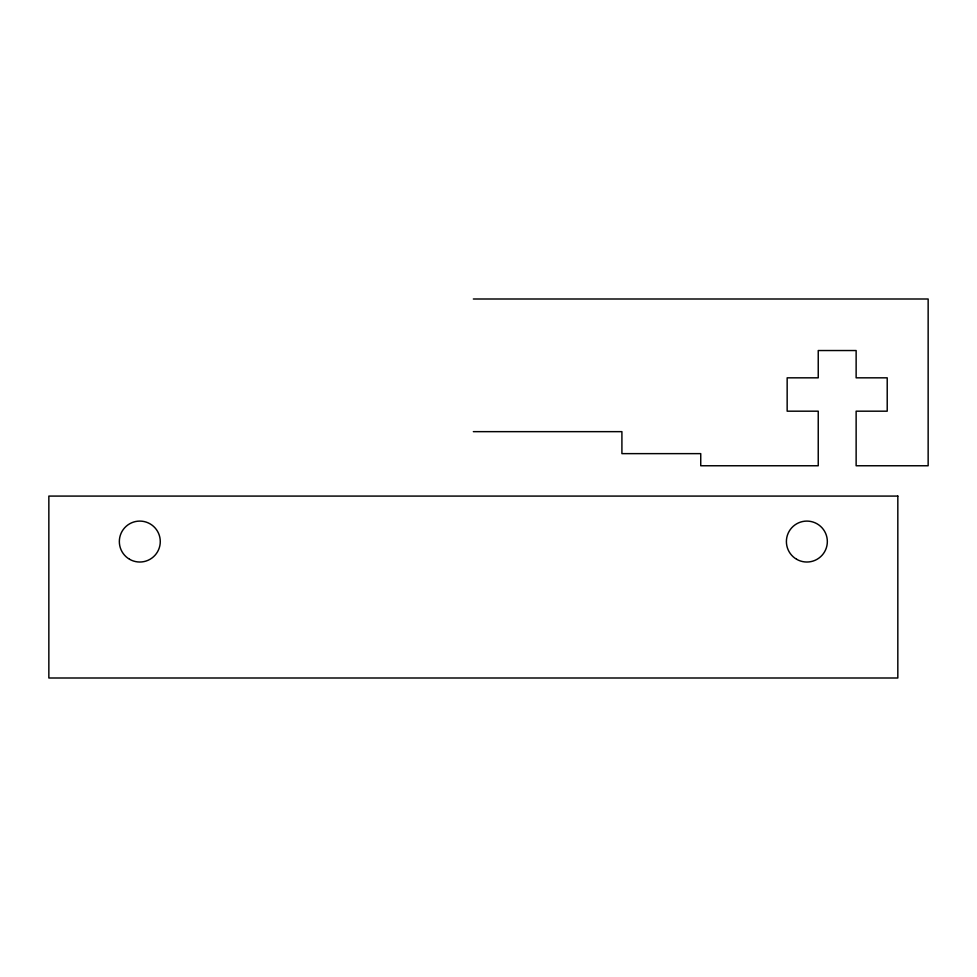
<?xml version="1.0" encoding="UTF-8"?>
<svg xmlns="http://www.w3.org/2000/svg" width="977" height="977" viewBox="0 0 977 977"><rect width="100%" height="100%" fill="white"/><g stroke="black" fill="none" stroke-linecap="round" stroke-linejoin="round"><path stroke-width="1.47" d="M473.344 298.999L928.15 298.999L928.15 465.76L856.133 465.76L856.133 411.183L887.214 411.183L887.214 377.83L856.133 377.83L856.133 350.535L818.237 350.535L818.237 377.83L787.157 377.83L787.157 411.183L818.237 411.183L818.237 465.76L700.741 465.76L700.741 453.633L621.909 453.633L621.909 431.651L473.344 431.651M897.826 496.084L48.85 496.084L48.85 678.001L897.826 678.001L897.826 496.084M796.634 559.284A20.468 20.468 0 0 0 827.336 541.563A20.468 20.468 0 0 0 796.634 523.831A20.468 20.468 0 0 0 796.634 559.284M129.575 559.284A20.468 20.468 0 0 0 160.277 541.563A20.468 20.468 0 0 0 129.575 523.831A20.468 20.468 0 0 0 129.575 559.284"/></g></svg>
